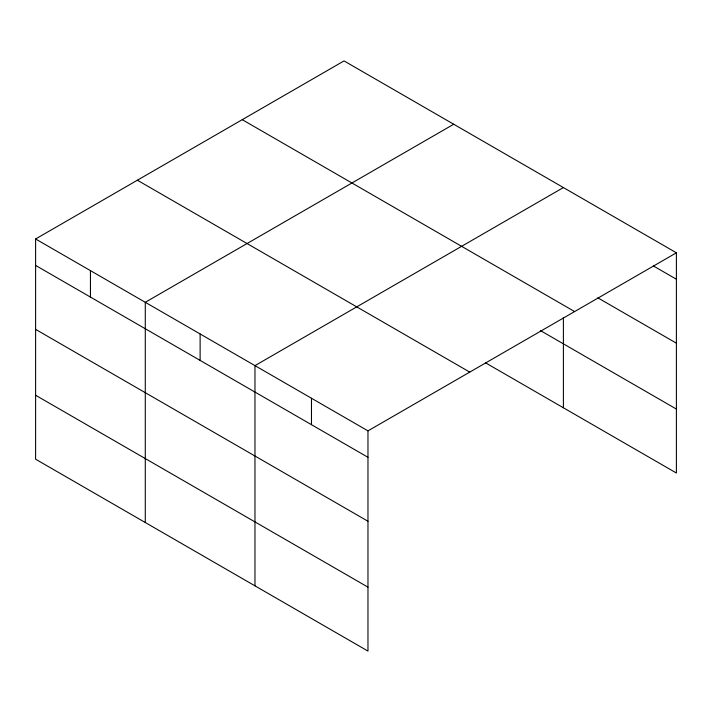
<?xml version="1.0" encoding="UTF-8"?>
<svg xmlns="http://www.w3.org/2000/svg" width="712" height="712" viewBox="0 0 712 712"><rect width="100%" height="100%" fill="white"/><g stroke="black" fill="none" stroke-linecap="round" stroke-linejoin="round"><path stroke-width="1.07" d="M485.459 362.782L676.4 473.026L676.4 252.805L344.03 60.912L35.6 238.974L35.6 459.196L367.971 651.088L367.971 430.867L35.6 238.974M453.713 124.235L145.284 302.297L145.284 522.528M563.397 187.559L254.967 365.63L254.967 585.851M367.971 430.867L676.4 252.805M653.411 265.968L676.4 279.238M597.866 297.847L676.4 343.184M242.249 119.669L574.62 311.562M540.301 330.502L676.4 409.071M137.38 180.216L469.751 372.109M35.6 265.416L367.971 457.309M35.6 329.362L367.971 521.255M35.6 395.249L367.971 587.142M563.397 317.472L563.397 407.78M311.473 398.248L311.473 424.69M200.125 333.964L200.125 360.406M90.442 270.64L90.442 297.073"/></g></svg>
